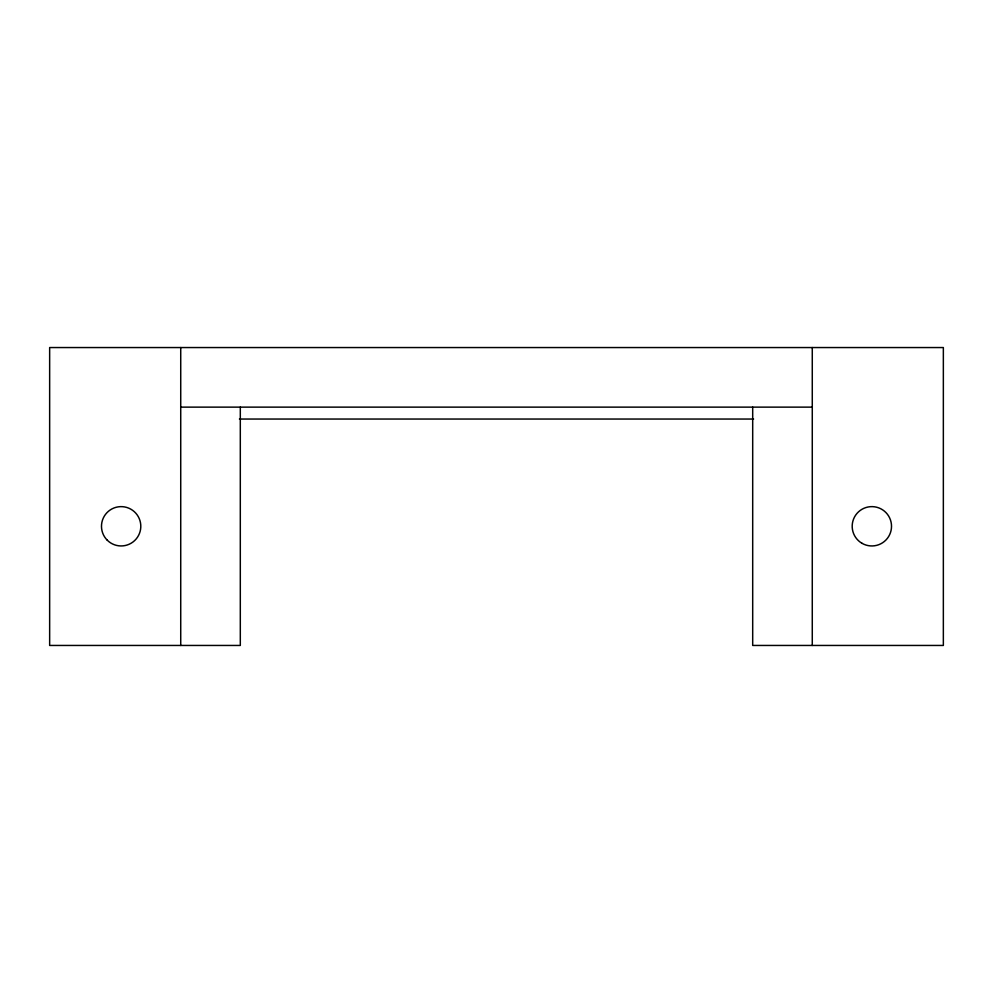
<?xml version="1.0" encoding="UTF-8"?>
<svg xmlns="http://www.w3.org/2000/svg" width="993" height="993" viewBox="0 0 993 993"><rect width="100%" height="100%" fill="white"/><g stroke="black" fill="none" stroke-linecap="round" stroke-linejoin="round"><path stroke-width="1.49" d="M180.726 407.13L812.274 407.13M239.425 419.046L753.575 419.046M812.274 347.55L812.274 645.45M752.694 407.13L752.694 645.45L943.35 645.45L943.35 347.55L49.65 347.55L49.65 645.45L240.306 645.45L240.306 407.13M180.726 347.55L180.726 645.45M107.244 540.192A19.661 19.661 0 0 0 140.137 531.379A19.661 19.661 0 0 0 116.057 507.299A19.661 19.661 0 0 0 107.244 540.192M862.023 543.32A19.661 19.661 0 0 0 891.515 526.29A19.661 19.661 0 0 0 862.023 509.26A19.661 19.661 0 0 0 862.023 543.32"/></g></svg>
